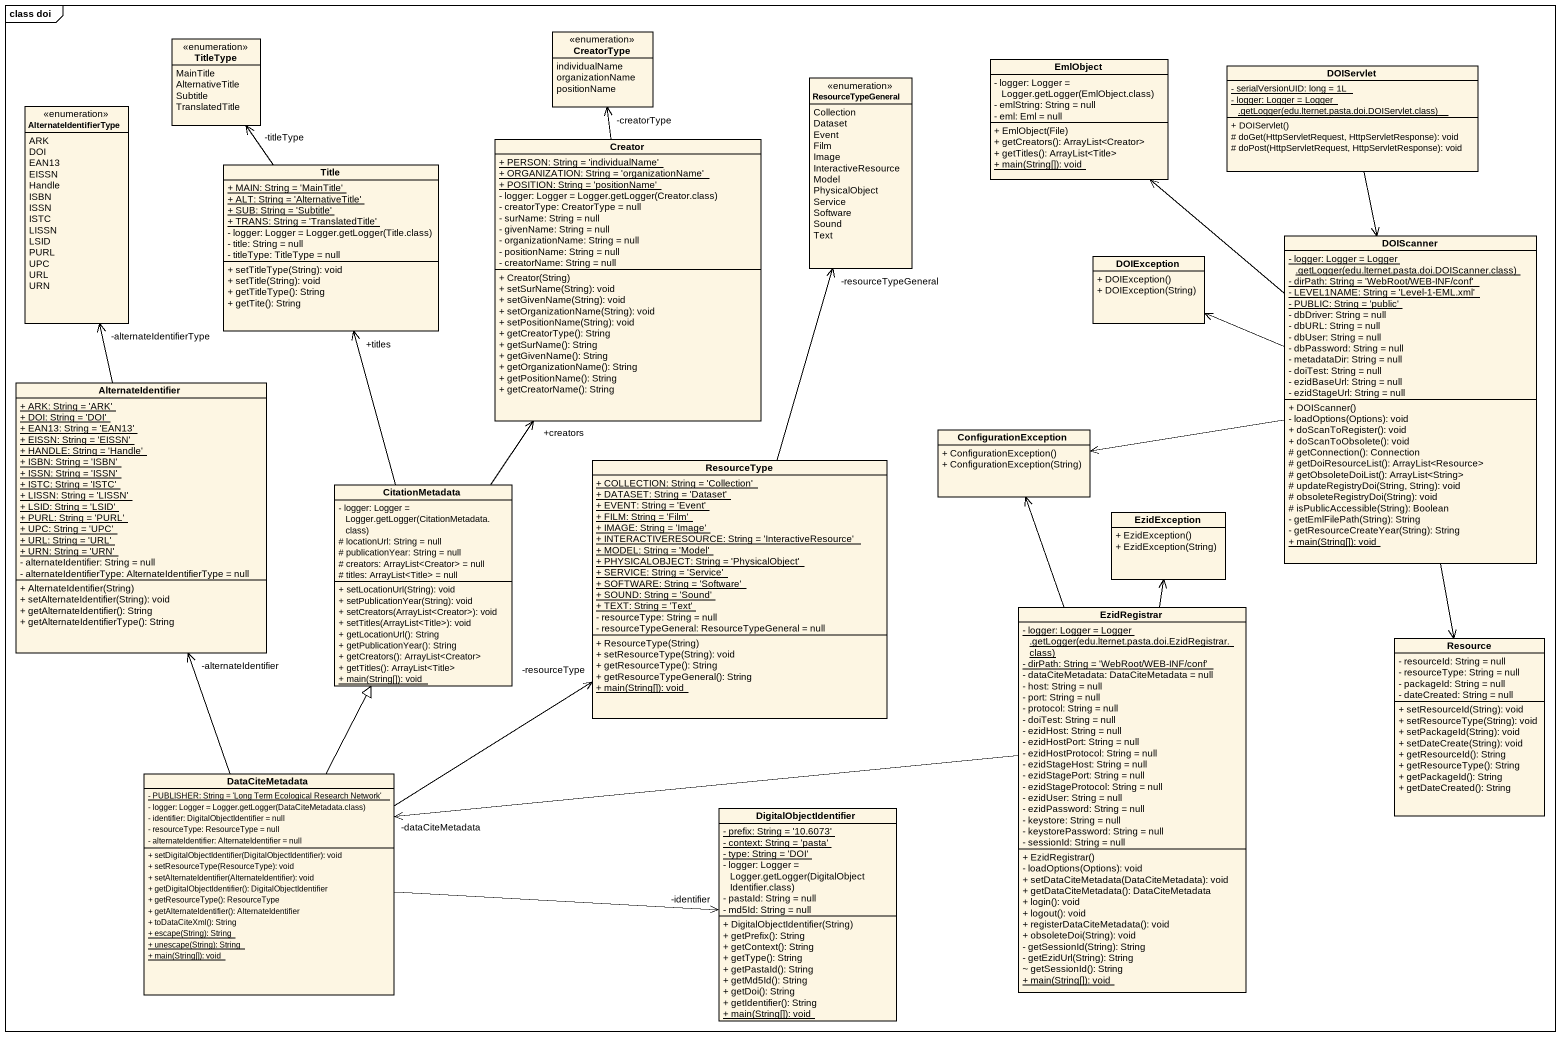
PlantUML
@startuml
mainframe class doi
hide circle
hide empty members
skinparam classAttributeIconSize 0
enum CreatorType {
  individualName
  organizationName
  positionName
}
enum TitleType {
  MainTitle
  AlternativeTitle
  Subtitle
  TranslatedTitle
}
enum ResourceTypeGeneral {
  Collection
  Dataset
  Event
  Film
  Image
  InteractiveResource
  Model
  PhysicalObject
  Service
  Software
  Sound
  Text
}
class EmlObject {
  {field} - logger: Logger = Logger.getLogger(EmlObject.class)
  - emlString: String = null
  - eml: Eml = null
  + EmlObject(File)
  + getCreators(): ArrayList<Creator>
  + getTitles(): ArrayList<Title>
  {static} + main(String[]): void
}
class DOIServlet {
  {static} - serialVersionUID: long = 1L
  {static} {field} - logger: Logger = Logger .getLogger(edu.lternet.pasta.doi.DOIServlet.class)
  + DOIServlet()
  # doGet(HttpServletRequest, HttpServletResponse): void
  # doPost(HttpServletRequest, HttpServletResponse): void
}
enum AlternateIdentifierType {
  ARK
  DOI
  EAN13
  EISSN
  Handle
  ISBN
  ISSN
  ISTC
  LISSN
  LSID
  PURL
  UPC
  URL
  URN
}
class Creator {
  {static} + PERSON: String = 'individualName'
  {static} + ORGANIZATION: String = 'organizationName'
  {static} + POSITION: String = 'positionName'
  {field} - logger: Logger = Logger.getLogger(Creator.class)
  - creatorType: CreatorType = null
  - surName: String = null
  - givenName: String = null
  - organizationName: String = null
  - positionName: String = null
  - creatorName: String = null
  + Creator(String)
  + setSurName(String): void
  + setGivenName(String): void
  + setOrganizationName(String): void
  + setPositionName(String): void
  + getCreatorType(): String
  + getSurName(): String
  + getGivenName(): String
  + getOrganizationName(): String
  + getPositionName(): String
  + getCreatorName(): String
}
class "Title" as Title_ {
  {static} + MAIN: String = 'MainTitle'
  {static} + ALT: String = 'AlternativeTitle'
  {static} + SUB: String = 'Subtitle'
  {static} + TRANS: String = 'TranslatedTitle'
  {field} - logger: Logger = Logger.getLogger(Title.class)
  - title: String = null
  - titleType: TitleType = null
  + setTitleType(String): void
  + setTitle(String): void
  + getTitleType(): String
  + getTite(): String
}
class DOIScanner {
  {static} {field} - logger: Logger = Logger .getLogger(edu.lternet.pasta.doi.DOIScanner.class)
  {static} - dirPath: String = 'WebRoot/WEB-INF/conf'
  {static} - LEVEL1NAME: String = 'Level-1-EML.xml'
  {static} - PUBLIC: String = 'public'
  - dbDriver: String = null
  - dbURL: String = null
  - dbUser: String = null
  - dbPassword: String = null
  - metadataDir: String = null
  - doiTest: String = null
  - ezidBaseUrl: String = null
  - ezidStageUrl: String = null
  + DOIScanner()
  - loadOptions(Options): void
  + doScanToRegister(): void
  + doScanToObsolete(): void
  # getConnection(): Connection
  # getDoiResourceList(): ArrayList<Resource>
  # getObsoleteDoiList(): ArrayList<String>
  # updateRegistryDoi(String, String): void
  # obsoleteRegistryDoi(String): void
  # isPublicAccessible(String): Boolean
  - getEmlFilePath(String): String
  - getResourceCreateYear(String): String
  {static} + main(String[]): void
}
class DOIException {
  + DOIException()
  + DOIException(String)
}
class AlternateIdentifier {
  {static} + ARK: String = 'ARK'
  {static} + DOI: String = 'DOI'
  {static} + EAN13: String = 'EAN13'
  {static} + EISSN: String = 'EISSN'
  {static} + HANDLE: String = 'Handle'
  {static} + ISBN: String = 'ISBN'
  {static} + ISSN: String = 'ISSN'
  {static} + ISTC: String = 'ISTC'
  {static} + LISSN: String = 'LISSN'
  {static} + LSID: String = 'LSID'
  {static} + PURL: String = 'PURL'
  {static} + UPC: String = 'UPC'
  {static} + URL: String = 'URL'
  {static} + URN: String = 'URN'
  - alternateIdentifier: String = null
  - alternateIdentifierType: AlternateIdentifierType = null
  + AlternateIdentifier(String)
  + setAlternateIdentifier(String): void
  + getAlternateIdentifier(): String
  + getAlternateIdentifierType(): String
}
class ConfigurationException {
  + ConfigurationException()
  + ConfigurationException(String)
}
class ResourceType {
  {static} + COLLECTION: String = 'Collection'
  {static} + DATASET: String = 'Dataset'
  {static} + EVENT: String = 'Event'
  {static} + FILM: String = 'Film'
  {static} + IMAGE: String = 'Image'
  {static} + INTERACTIVERESOURCE: String = 'InteractiveResource'
  {static} + MODEL: String = 'Model'
  {static} + PHYSICALOBJECT: String = 'PhysicalObject'
  {static} + SERVICE: String = 'Service'
  {static} + SOFTWARE: String = 'Software'
  {static} + SOUND: String = 'Sound'
  {static} + TEXT: String = 'Text'
  - resourceType: String = null
  - resourceTypeGeneral: ResourceTypeGeneral = null
  + ResourceType(String)
  + setResourceType(String): void
  + getResourceType(): String
  + getResourceTypeGeneral(): String
  {static} + main(String[]): void
}
class CitationMetadata {
  {field} - logger: Logger = Logger.getLogger(CitationMetadata.class)
  # locationUrl: String = null
  # publicationYear: String = null
  # creators: ArrayList<Creator> = null
  # titles: ArrayList<Title> = null
  + setLocationUrl(String): void
  + setPublicationYear(String): void
  + setCreators(ArrayList<Creator>): void
  + setTitles(ArrayList<Title>): void
  + getLocationUrl(): String
  + getPublicationYear(): String
  + getCreators(): ArrayList<Creator>
  + getTitles(): ArrayList<Title>
  {static} + main(String[]): void
}
class EzidException {
  + EzidException()
  + EzidException(String)
}
class EzidRegistrar {
  {static} {field} - logger: Logger = Logger .getLogger(edu.lternet.pasta.doi.EzidRegistrar.class)
  {static} - dirPath: String = 'WebRoot/WEB-INF/conf'
  - dataCiteMetadata: DataCiteMetadata = null
  - host: String = null
  - port: String = null
  - protocol: String = null
  - doiTest: String = null
  - ezidHost: String = null
  - ezidHostPort: String = null
  - ezidHostProtocol: String = null
  - ezidStageHost: String = null
  - ezidStagePort: String = null
  - ezidStageProtocol: String = null
  - ezidUser: String = null
  - ezidPassword: String = null
  - keystore: String = null
  - keystorePassword: String = null
  - sessionId: String = null
  + EzidRegistrar()
  - loadOptions(Options): void
  + setDataCiteMetadata(DataCiteMetadata): void
  + getDataCiteMetadata(): DataCiteMetadata
  + login(): void
  + logout(): void
  + registerDataCiteMetadata(): void
  + obsoleteDoi(String): void
  - getSessionId(String): String
  - getEzidUrl(String): String
  ~ getSessionId(): String
  {static} + main(String[]): void
}
class Resource {
  - resourceId: String = null
  - resourceType: String = null
  - packageId: String = null
  - dateCreated: String = null
  + setResourceId(String): void
  + setResourceType(String): void
  + setPackageId(String): void
  + setDateCreate(String): void
  + getResourceId(): String
  + getResourceType(): String
  + getPackageId(): String
  + getDateCreated(): String
}
class DataCiteMetadata {
  {static} - PUBLISHER: String = 'Long Term Ecological Research Network'
  {field} - logger: Logger = Logger.getLogger(DataCiteMetadata.class)
  - identifier: DigitalObjectIdentifier = null
  - resourceType: ResourceType = null
  - alternateIdentifier: AlternateIdentifier = null
  + setDigitalObjectIdentifier(DigitalObjectIdentifier): void
  + setResourceType(ResourceType): void
  + setAlternateIdentifier(AlternateIdentifier): void
  + getDigitalObjectIdentifier(): DigitalObjectIdentifier
  + getResourceType(): ResourceType
  + getAlternateIdentifier(): AlternateIdentifier
  + toDataCiteXml(): String
  {static} + escape(String): String
  {static} + unescape(String): String
  {static} + main(String[]): void
}
class DigitalObjectIdentifier {
  {static} - prefix: String = '10.6073'
  {static} - context: String = 'pasta'
  {static} - type: String = 'DOI'
  {field} - logger: Logger = Logger.getLogger(DigitalObjectIdentifier.class)
  - pastaId: String = null
  - md5Id: String = null
  + DigitalObjectIdentifier(String)
  + getPrefix(): String
  + getContext(): String
  + getType(): String
  + getPastaId(): String
  + getMd5Id(): String
  + getDoi(): String
  + getIdentifier(): String
  {static} + main(String[]): void
}
DOIServlet --> DOIScanner
Creator -up-> "-creatorType" CreatorType
Title_ -up-> "-titleType" TitleType
DOIScanner -up-> EmlObject
DOIScanner -left-> DOIException
DOIScanner -left-> ConfigurationException
DOIScanner --> Resource
AlternateIdentifier -up-> "-alternateIdentifierType" AlternateIdentifierType
ResourceType -up-> "-resourceTypeGeneral" ResourceTypeGeneral
CitationMetadata -up-> "+creators" Creator
CitationMetadata -up-> "+titles" Title_
EzidRegistrar -up-> ConfigurationException
EzidRegistrar -up-> EzidException
EzidRegistrar -left-> "-dataCiteMetadata" DataCiteMetadata
DataCiteMetadata -up-> "-alternateIdentifier" AlternateIdentifier
DataCiteMetadata -up-> "-resourceType" ResourceType
DataCiteMetadata -up-|> CitationMetadata
DataCiteMetadata -right-> "-identifier" DigitalObjectIdentifier
@enduml
